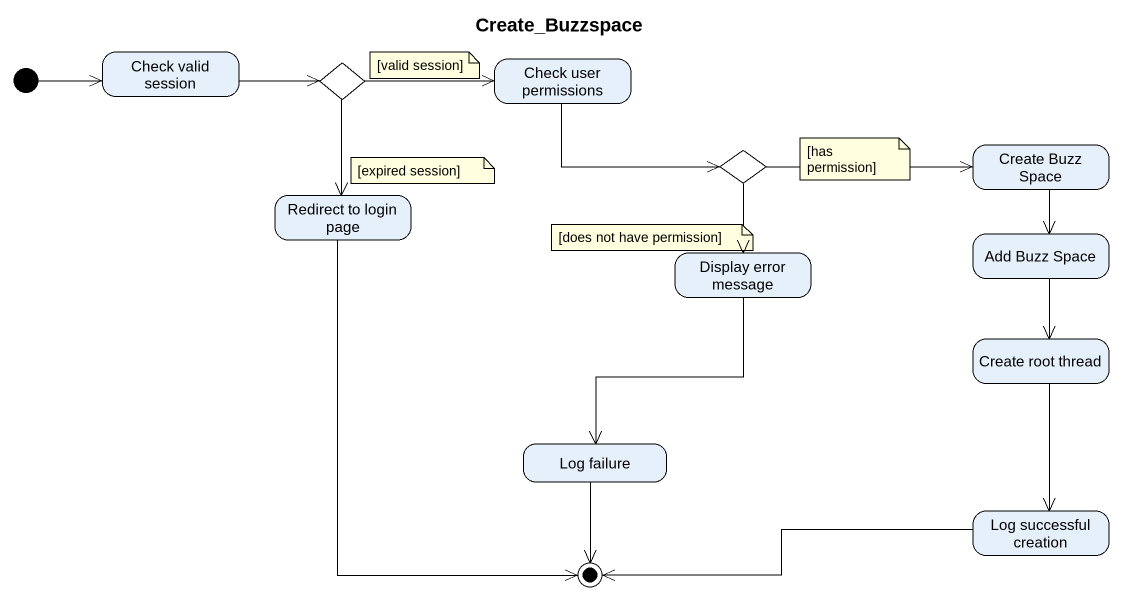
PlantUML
@startuml
title Create_Buzzspace
hide empty description
state "Check valid session" as Check_valid_session
state choice1 <<choice>>
state "Check user permissions" as Check_user_permissions
state "Create Buzz Space" as Create_Buzz_Space
state "Redirect to login page" as Redirect_to_login_page
state choice2 <<choice>>
state "Display error message" as Display_error_message
state "Add Buzz Space" as Add_Buzz_Space
state "Create root thread" as Create_root_thread
state "Log failure" as Log_failure
state "Log successful creation" as Log_successful_creation
[*] -right-> Check_valid_session
Check_valid_session -right-> choice1
choice1 -right-> Check_user_permissions
choice1 --> Redirect_to_login_page
Check_user_permissions -right-> choice2
Create_Buzz_Space --> Add_Buzz_Space
choice2 -right-> Create_Buzz_Space
choice2 --> Display_error_message
Display_error_message --> Log_failure
Add_Buzz_Space --> Create_root_thread
Create_root_thread --> Log_successful_creation
Redirect_to_login_page --> [*]
Log_failure --> [*]
Log_successful_creation -left-> [*]
note as N1
  [valid session]
end note
note as N2
  [has permission]
end note
note as N3
  [expired session]
end note
note as N4
  [does not have permission]
end note
@enduml
